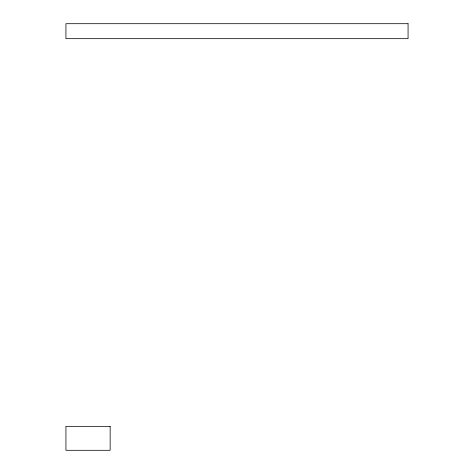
<?xml version="1.0" encoding="UTF-8"?>
<svg xmlns="http://www.w3.org/2000/svg" width="474" height="474" viewBox="0 0 474 474"><rect width="100%" height="100%" fill="white"/><g stroke="black" fill="none" stroke-linecap="round" stroke-linejoin="round"><path stroke-width="0.71" d="M408.067 23.7L65.933 23.7L65.933 38.667L408.067 38.667L408.067 23.7M110.146 426.351L65.933 426.351L65.933 450.3L110.146 450.3L110.146 426.351"/></g></svg>
